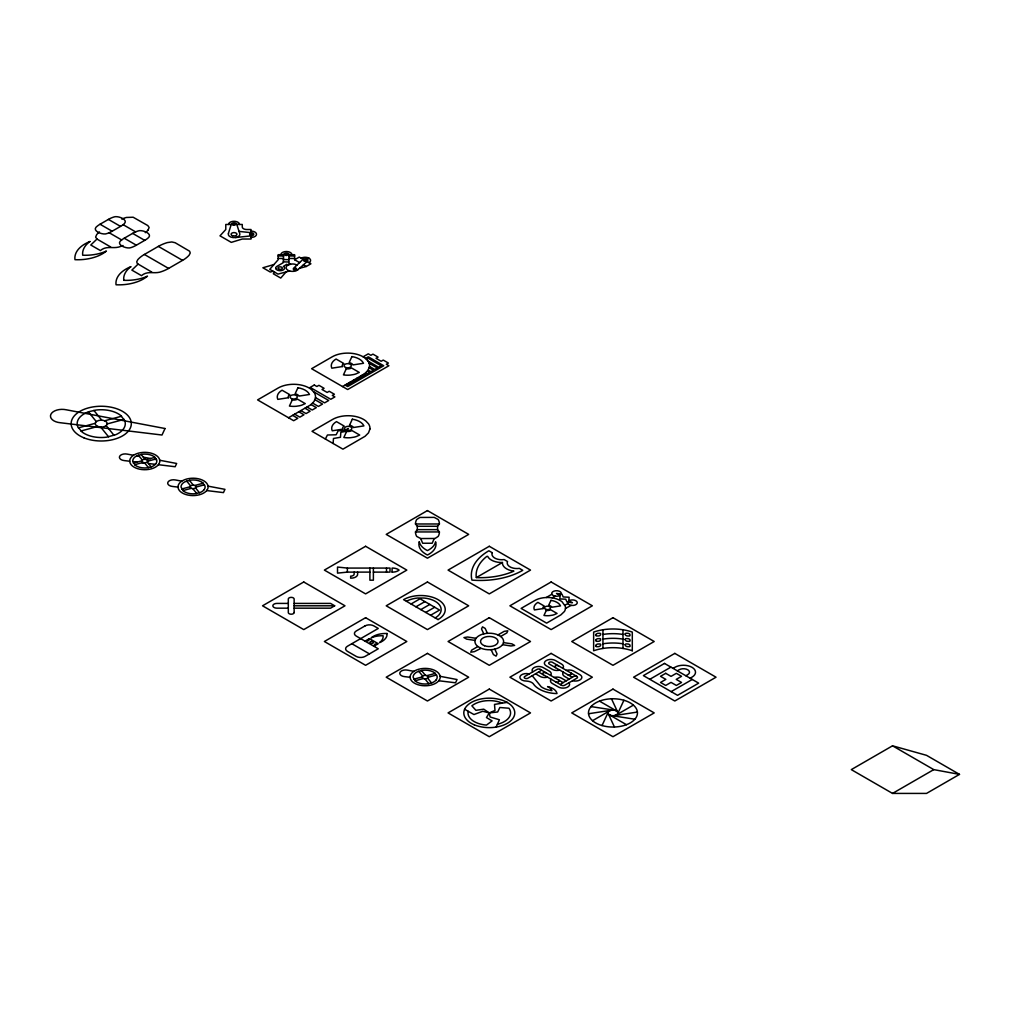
<?xml version="1.0" encoding="UTF-8"?>
<svg xmlns="http://www.w3.org/2000/svg" width="1010" height="1010" viewBox="0 0 1010 1010"><rect width="100%" height="100%" fill="white"/><g stroke="black" fill="none" stroke-linecap="round" stroke-linejoin="round"><path stroke-width="1.5" d="M299.579 262.6L294.63 259.747L294.63 254.697L289.138 254.697A2.752 1.591 0 0 0 286.385 253.106A2.752 1.591 0 0 0 283.646 254.697L283.28 262.688L277.005 266.312A4.419 2.55 0 0 0 275.743 268.382L275.768 268.509M289.138 254.697L288.759 263.143L290.539 264.166M333.085 443.478L333.477 438.479L340.458 437.279L340.85 432.28L346.19 431.295L348.223 428.417L344.865 430.538L338.211 430.752L336.128 434.78L327.442 434.994L325.359 439.022M363.133 356.808L368.297 353.828L370.872 355.318L372.93 354.131L378.081 357.111L376.023 358.298L381.174 361.277L383.232 360.078L388.383 363.057L386.325 364.244L388.901 365.734L347.68 389.532L311.598 368.713L332.214 356.808A21.866 12.625 0 0 1 365.367 358.31L368.094 361.214A21.866 12.625 0 0 1 369.067 363.108L369.269 363.764A21.866 12.625 0 0 1 369.508 366.39L368.094 370.253L364.673 373.675L342.529 386.565M565.486 608.449L565.057 610.204A15.945 9.204 0 0 1 564.375 611.53L560.878 614.875L546.612 623.132L521.11 608.399L534.719 600.546A18.041 10.416 0 0 1 545.577 597.554L546.524 597.503A18.041 10.416 0 0 1 552.142 597.844A17.978 10.378 0 0 1 554.793 598.387A18.041 10.416 0 0 1 562.065 601.783L565.284 606.278A18.041 10.416 0 0 1 565.486 608.449L571.206 605.369M475.066 640.428L466.62 639.128L463.944 637.575L467.605 637.007L476.051 638.32M503.498 642.587L511.956 643.875L514.633 645.415L510.972 645.983L502.526 644.683M228.399 233.398L231.29 224.296A2.752 1.591 0 0 1 233.815 222.882A2.752 1.591 0 0 1 236.681 224.056L239.736 233.575A5.795 3.346 0 0 1 236.428 237.325L235.532 237.527A5.795 3.346 0 0 1 228.475 233.411M561.232 593.968L561.257 593.918A4.81 2.778 0 0 0 555.664 590.749A4.81 2.778 0 0 0 552.293 594.827A4.81 2.778 0 0 0 560.083 595.344L560.159 595.294M567.696 602.25L567.721 602.2A4.81 2.778 0 0 0 573.276 605.432A4.81 2.778 0 0 0 576.659 601.341A4.81 2.778 0 0 0 568.87 600.836L568.769 600.899M434.224 538.545L432.192 543.241L422.698 543.241L420.665 538.545L416.713 536.424A23.268 13.433 0 0 1 415.918 534.618L415.804 534.252A25.679 14.822 0 0 1 415.489 531.942L417.319 529.644L417.319 526.273L415.489 523.975A25.679 14.822 0 0 1 415.804 521.678L415.905 521.299A23.268 13.433 0 0 1 416.713 519.494L419.857 517.448L434.224 517.385L438.176 519.494A23.268 13.433 0 0 1 438.971 521.299L439.085 521.678A25.679 14.822 0 0 1 439.401 523.975L437.57 526.273L437.57 529.644L439.401 531.942A25.679 14.822 0 0 1 439.085 534.252L438.984 534.618A23.268 13.433 0 0 1 438.176 536.424L435.032 538.481L420.665 538.545M496.162 727.086L499.394 719.764L490.115 716.986L489.282 712.908L483.727 709.172L475.912 710.32L471.872 705.826L472.415 705.409A21.298 12.297 0 0 1 502.286 703.162M602.036 725.546L608.235 712.176M617.703 713.641L623.915 700.258M148.091 230.015L149.152 227.49L147.801 225.558L133.143 217.226L126.364 217.466A33.305 19.228 0 0 0 122.387 218.829L121.755 219.082M550.589 675.4L550.665 675.299A6.489 3.75 0 0 0 549.326 671.132L543.203 667.597A6.489 3.75 0 0 0 534.934 667.156A6.489 3.75 0 0 0 532.674 671.776L532.75 671.865M551.119 679.238L551.043 679.326A6.489 3.75 0 0 0 552.382 683.505L558.505 687.04A6.489 3.75 0 0 0 566.774 687.469A6.489 3.75 0 0 0 569.034 682.861L568.958 682.773M562.835 668.33L562.911 668.241A6.489 3.75 0 0 0 561.573 664.062L555.449 660.527A6.489 3.75 0 0 0 546.259 660.527A6.489 3.75 0 0 0 546.259 665.83L552.382 669.365A6.489 3.75 0 0 0 559.616 670.135L559.78 670.097M563.365 672.168L563.29 672.256A6.489 3.75 0 0 0 564.628 676.435L569.223 679.086M274.707 272.195L273.319 273.786L280.742 278.066L286.12 271.917M288.519 417.749L310.663 404.858L314.085 401.437L315.499 397.574A21.866 12.625 0 0 0 315.259 394.948L315.057 394.291A21.866 12.625 0 0 0 314.085 392.398L311.358 389.494A21.866 12.625 0 0 0 278.204 387.991L257.588 399.897L293.67 420.716L297.786 418.342L292.635 415.363M110.696 246.983L96.973 239.054L90.786 245.013L100.394 250.556C106.189 245.607 112.16 248.586 118.41 247.147A33.305 19.228 0 0 0 122.387 245.796L123.031 245.531M138.054 264.153L131.868 270.112L141.476 275.654C147.271 270.705 153.242 273.685 159.492 272.245A33.305 19.228 0 0 0 163.468 270.895L164.239 270.579A36.764 21.223 0 0 0 168.594 268.42L182.557 260.365A36.764 21.223 0 0 0 186.282 257.853L186.825 257.411A33.305 19.228 0 0 0 189.186 255.113L190.233 252.992L189.602 251.2L175.159 242.728L171.814 241.958L167.445 242.564A33.305 19.228 0 0 0 163.481 243.928L162.711 244.243A36.764 21.223 0 0 0 158.355 246.389L144.392 254.457A36.764 21.223 0 0 0 140.668 256.969L140.125 257.411A33.305 19.228 0 0 0 137.764 259.709L136.716 261.817L137.347 263.623L151.778 272.081M297.912 269.708L307.242 261.426A2.752 1.591 0 0 0 306.661 259.128A2.752 1.591 0 0 0 302.722 259.633L293.645 268.193A2.5 1.452 0 0 0 294.39 270.112A2.5 1.452 0 0 0 297.761 269.822L297.521 270.011A6.413 3.699 0 0 1 289.63 270.983L278.002 274.101L269.758 269.342L278.141 259.747L278.141 254.697L283.646 254.697M99.485 231.934L99.03 232.313A33.305 19.228 0 0 0 96.682 234.598L95.622 237.123L96.973 239.054M145.288 232.679L145.743 232.313A33.305 19.228 0 0 0 148.104 230.015M297.003 265.024L294.832 264.229A6.413 3.699 0 0 0 290.88 264.102L287.547 265.352A6.413 3.699 0 0 0 286.348 266.728L286.196 267.107A6.413 3.699 0 0 0 289.049 270.794L289.63 270.983M100.04 224.245L108.423 219.41A26.386 15.226 0 0 1 110.999 218.097L111.087 218.072A23.192 13.395 0 0 1 113.764 217.036C117.362 215.37 128.055 219.347 124.621 223.311A23.293 13.446 0 0 1 123.132 224.649L122.791 224.902A26.386 15.226 0 0 1 120.531 226.391L112.148 231.227A26.386 15.226 0 0 1 109.572 232.54L109.118 232.742A23.293 13.446 0 0 1 106.82 233.6C103.222 235.267 92.529 231.303 95.95 227.326A23.192 13.395 0 0 1 97.73 225.785L97.781 225.735A26.386 15.226 0 0 1 100.053 224.245L112.148 231.227M124.255 238.221L132.626 233.386A26.386 15.226 0 0 1 135.214 232.073L135.656 231.883A23.293 13.446 0 0 1 137.966 231.012C141.564 229.346 152.257 233.323 148.823 237.287A23.192 13.395 0 0 1 147.056 238.84L146.993 238.878A26.386 15.226 0 0 1 144.733 240.367L136.35 245.203A26.386 15.226 0 0 1 133.774 246.516L133.699 246.554A23.192 13.395 0 0 1 131.022 247.576C127.424 249.243 116.731 245.266 120.152 241.302A23.293 13.446 0 0 1 121.642 239.976L121.983 239.711A26.386 15.226 0 0 1 124.255 238.221L136.35 245.203M294.63 259.747L299.276 257.07L303.164 259.305M307.04 259.305L308.984 258.181A5.492 3.169 0 0 1 308.984 262.676M299.478 268.307L306.295 266.476L310.928 263.799L307.078 261.565M365.494 358.424L368.297 356.808L383.749 365.734L347.68 386.565L345.104 385.075M366.504 359.32L368.297 358.298L381.174 365.734L378.599 367.223L368.019 361.113M294.137 603.412L330.56 603.412L334.676 605.798L330.56 608.172L294.137 608.172M411.057 603.98L420.046 598.791L439.565 610.065L430.588 615.254M415.943 606.795L424.932 601.606M365.052 641.161L369.458 638.623L378.27 643.711L373.864 646.248M420.829 609.611L429.805 604.434M476.303 577.581L502.437 562.494L502.45 563.706A14.557 8.408 0 0 0 513.105 571.041L513.875 571.117L512.903 571.559A55.108 31.815 0 0 1 476.846 577.619L476.24 577.278A55.108 31.815 0 0 1 486.732 556.459L487.653 556.333A14.557 8.408 0 0 0 500.329 562.494L502.437 562.494M425.702 612.439L434.691 607.25M546.334 597.516L551.851 594.208M552.142 597.844L555.26 596.165M477.894 646.526L471.72 650.099L470.736 652.207L474.397 651.639L481.151 648.306A14.342 8.282 0 0 0 494.748 649.152L495.443 648.975A14.342 8.282 0 0 0 500.67 636.464L506.856 632.904L507.841 630.783L504.179 631.351L497.993 634.924A14.342 8.282 0 0 0 483.815 633.851L483.133 634.015A14.342 8.282 0 0 0 477.894 646.526L480.545 648.054M564.893 605.217L567.872 603.551M649.796 679.313L670.918 667.13M673.051 668.355L674.895 667.294A12.082 6.969 0 0 1 691.976 667.294A12.082 6.969 0 0 1 691.976 677.154L690.133 678.215M677.319 670.829L679.162 669.756A6.035 3.484 0 0 1 687.709 669.756A6.035 3.484 0 0 1 687.709 674.693L685.866 675.753M592.554 720.698L609.51 710.901M616.428 714.903L633.396 705.119M671.158 691.635L692.267 679.452M892.537 745.809L851.304 769.62L892.537 793.418L926.524 793.418L959.5 774.38L926.524 755.328L892.537 745.809L933.758 769.62L959.5 774.38M892.537 793.418L933.758 769.62M273.95 264.544L262.89 267.764L270.314 272.043L273.053 271.248M566.421 670.4L566.585 670.35A6.489 3.75 0 0 1 573.819 671.132L579.942 674.667A6.489 3.75 0 0 1 580.699 679.44A6.489 3.75 0 0 1 572.708 680.74L572.544 680.702M547.37 677.205L547.534 677.167A6.489 3.75 0 0 1 540.135 676.435L535.553 673.784M554.174 677.47L554.338 677.42A6.489 3.75 0 0 1 561.573 678.202L566.155 680.854M78.338 427.861L95.23 423.316M104.686 420.779L121.579 416.221M80.876 431.017L97.781 426.46A6.022 3.472 0 0 0 107.224 423.922L124.129 419.377M133.32 463.148L141.766 460.876M146.488 459.613L154.947 457.328M134.595 464.726L143.041 462.454A3.005 1.742 0 0 0 147.763 461.179L156.209 458.906M181.611 489.029L190.069 486.757M194.791 485.482L203.237 483.209M182.886 490.608L191.332 488.322A3.005 1.742 0 0 0 196.054 487.06L204.512 484.775M413.696 679.212L422.142 676.94M426.876 675.665L435.323 673.392M414.971 680.79L423.417 678.505A3.005 1.742 0 0 0 428.139 677.243L436.598 674.958M507.108 702.379L494.509 704.424L494.988 710.447L489.282 712.908L486.466 717.554L492.097 720.887L486.466 725.092A21.298 12.297 0 0 1 468.173 711.28L464.6 709.209M588.54 713.754L611.707 710.169M614.244 715.635L637.398 712.05M235.532 237.527L251.301 235.848A2.752 1.591 0 0 0 253.762 234.396A2.752 1.591 0 0 0 251.73 232.742L239.042 231.404M369.887 572.115L347.364 572.115L337.517 573.124L337.517 567.065L347.364 568.074L389.999 568.074L389.999 572.115L373.384 572.115M231.239 224.46L225.785 224.46L225.785 229.51L219.991 235.848L231.29 242.375L242.274 239.029L251.023 239.029L251.023 235.886M236.82 224.46L242.274 224.46L242.274 226.985A4.368 2.525 0 0 0 246.642 229.51L251.023 229.51L251.023 232.666M278.141 255.959L283.583 255.959M289.075 255.959L294.63 255.959M278.141 258.484L283.469 258.484M288.961 258.484L294.63 258.484M415.489 523.975L439.401 523.975M417.319 526.273L437.57 526.273M417.319 529.644L437.57 529.644M415.489 531.942L439.401 531.942M288.305 603.412L276.967 603.412A4.128 2.386 0 0 0 272.839 605.798A4.128 2.386 0 0 0 276.967 608.172L288.305 608.172M294.137 605.798L334.676 605.798M283.419 259.557L288.911 259.646M283.318 261.893L288.809 261.969M129.734 461.242L124.306 460.585A5.833 3.371 0 0 1 119.597 456.394A5.833 3.371 0 0 1 127.311 454.121L133.484 455.295M132.79 461.608L137.107 462.138M142.019 462.731L144.746 463.06M148.419 463.502L155.351 464.335M158.381 464.701L175.159 466.734L176.662 463.476L159.731 460.27M178.025 487.11L172.609 486.466A5.833 3.371 0 0 1 167.887 482.262A5.833 3.371 0 0 1 175.614 479.99L181.775 481.164M206.671 490.57L223.45 492.602L224.965 489.345L208.022 486.138M410.11 677.293L404.694 676.649A5.833 3.371 0 0 1 399.973 672.445A5.833 3.371 0 0 1 407.687 670.173L413.86 671.347M438.757 680.753L455.535 682.785L457.05 679.528L440.108 676.321M591.077 706.596L614.244 710.169M611.707 715.635L634.873 719.221M136.678 455.889L139.367 456.406M143.294 457.151L150.528 458.527M154.707 459.31L156.55 459.664M346.847 430.361L346.922 430.374A3.636 2.096 0 0 0 351.859 428.341A3.636 2.096 0 0 0 346.695 426.51A3.636 2.096 0 0 0 345.773 429.97M529.164 673.935L529.013 673.885A6.489 3.75 0 0 0 520.011 676.536A6.489 3.75 0 0 0 526.361 681.068A8.636 4.987 0 0 1 533.204 683.644L534.227 685.02A26.437 15.264 0 0 0 557.002 693.58A14.367 8.295 0 0 0 548.809 686.888L547.559 686.585A12.347 7.133 0 0 1 550.349 688.403L550.702 688.757M497.993 634.924L500.67 636.464M474.296 724.827L473.235 724.347A25.49 14.721 0 0 1 469.486 722.175L468.653 721.557A25.49 14.721 0 0 1 464.36 709.853L464.651 709.096A25.49 14.721 0 0 1 467.92 704.904L468.653 704.248A25.49 14.721 0 0 1 506.351 701.975L507.323 702.493M468.173 711.28L473.955 714.537L482.755 711.28L489.282 712.908L497.665 711.987L499.849 707.505L508.977 708.225A21.298 12.297 0 0 1 497.4 724.271M303.417 264.809L306.295 266.476M288.002 265.062L286.701 264.317L283.419 266.4A4.419 2.55 0 0 1 284.075 269.266A4.419 2.55 0 0 1 279.669 270.655L279.442 270.63A4.381 2.538 0 0 1 277.939 270.327A4.419 2.55 0 0 1 276.311 269.392A4.381 2.538 0 0 1 275.78 268.521M369.105 363.234L377.311 367.968L374.735 369.458L369.508 366.441M123.106 224.662L135.63 231.896M369.256 367.779L373.447 370.203L370.872 371.68L368.17 370.127M158.355 246.389L182.557 260.365M108.423 219.41L120.531 226.391M132.626 233.386L144.733 240.367M367.4 371.175L369.584 372.425L366.996 373.915L365.494 373.043M364.37 373.889L365.708 374.659L363.133 376.149L361.845 375.404M360.557 376.149L361.845 376.894L359.27 378.384L357.982 377.639M109.143 232.729L121.667 239.951M144.392 254.457L168.594 268.42M356.694 378.384L357.982 379.129L355.406 380.606L354.119 379.874M352.831 380.606L354.119 381.351L351.543 382.841L350.255 382.096M348.968 382.841L350.255 383.585L347.68 385.075L346.392 384.33M313.643 391.792L328.717 400.49L324.589 402.864L315.499 397.624M314.981 399.708L322.531 404.063L318.402 406.437L312.683 403.141M311.042 404.568L316.345 407.623L312.216 410.009L307.065 407.03M305.007 408.229L310.158 411.196L306.03 413.582L300.879 410.603M298.821 411.79L303.972 414.769L299.856 417.155L294.693 414.176M538.608 672.016L561.573 685.272A2.159 1.25 0 0 0 564.628 685.272L576.874 678.202A2.159 1.25 0 0 0 576.874 676.435L552.382 662.295A2.159 1.25 0 0 0 549.326 662.295A2.159 1.25 0 0 0 549.326 664.062L572.279 677.319M599.473 701.117L616.428 710.901M540.135 669.365A2.159 1.25 0 0 1 540.135 671.132L527.902 678.202A2.159 1.25 0 0 1 524.834 678.202A2.159 1.25 0 0 1 524.834 676.435L537.08 669.365A2.159 1.25 0 0 1 540.135 669.365L563.1 682.621M609.51 714.903L626.465 724.7M351.834 643.711L369.458 653.887M532.22 675.703L541.221 686.787A19.329 11.16 0 0 0 551.94 690.651A12.347 7.133 0 0 0 550.69 688.732M421.473 670.476L425.412 675.362M427.609 678.089L431.548 682.962M418.746 671.208L422.685 676.094M424.882 678.821L428.821 683.694M189.388 480.293L193.327 485.179M195.523 487.906L199.462 492.779M186.661 481.025L190.6 485.911M192.796 488.638L196.735 493.511M141.084 454.424L145.023 459.298M147.233 462.024L151.172 466.91M138.357 455.156L142.296 460.03M144.506 462.757L148.445 467.643M93.867 410.401L101.757 420.16M106.164 425.614L114.042 435.373M88.425 411.865L96.303 421.624M100.71 427.078L108.588 436.838M611.492 698.794L617.703 712.176M608.235 713.641L614.446 727.011M494.799 649.14L497.059 654.013L496.074 656.134L493.398 654.581L491.138 649.708M487.439 633.295L485.179 628.409L482.49 626.869L481.517 628.977L483.777 633.851M622.993 629.773L622.993 648.458M602.945 629.773L602.945 648.458M386.502 568.074L386.502 572.115M373.384 568.074L373.384 580.194L369.887 580.194L369.887 568.074M357.641 572.115L357.641 574.135A6.679 3.851 0 0 1 350.647 578.174L350.647 576.154A3.497 2.02 0 0 0 354.144 574.135L354.144 572.115M347.364 568.074L347.364 572.115M280.894 254.697A5.492 3.169 0 0 1 286.385 251.515A5.492 3.169 0 0 1 291.89 254.697M301.22 258.181A5.492 3.169 0 0 1 308.984 258.181M251.023 231.101A5.492 3.169 0 0 1 256.515 234.269A5.492 3.169 0 0 1 251.023 237.451M228.538 224.46A5.492 3.169 0 0 1 234.03 221.291A5.492 3.169 0 0 1 239.522 224.46M602.945 634.444A37.559 21.69 0 0 1 622.993 634.444M602.945 639.115A37.559 21.69 0 0 1 622.993 639.115M602.945 643.787A37.559 21.69 0 0 1 622.993 643.787M435.196 617.918A20.339 11.741 0 0 0 440.158 605.987A20.339 11.741 0 0 0 423.998 598.021L417.648 598.021A20.339 11.741 0 0 0 406.449 601.316M570.751 672.9A2.159 1.25 0 0 1 570.751 674.667A2.159 1.25 0 0 1 567.696 674.667M555.449 667.597A2.159 1.25 0 0 1 555.449 665.83A2.159 1.25 0 0 1 558.505 665.83M543.203 674.667A2.159 1.25 0 0 1 543.203 672.9A2.159 1.25 0 0 1 546.259 672.9M558.505 679.97A2.159 1.25 0 0 1 558.505 681.737A2.159 1.25 0 0 1 555.449 681.737M561.573 685.272A2.159 1.25 0 0 1 561.573 683.505L573.819 676.435A2.159 1.25 0 0 1 576.874 676.435M374.836 645.693A1.742 1.01 0 0 1 374.836 644.266A1.742 1.01 0 0 1 377.298 644.266M368.486 639.178A1.742 1.01 0 0 1 368.486 640.605A1.742 1.01 0 0 1 366.024 640.605M97.781 426.46A6.022 3.472 0 0 1 98.69 420.476A6.022 3.472 0 0 1 107.224 423.922M143.041 462.454A3.005 1.742 0 0 1 143.496 459.462A3.005 1.742 0 0 1 147.763 461.179M423.417 678.505A3.005 1.742 0 0 1 423.872 675.513A3.005 1.742 0 0 1 428.139 677.243M474.309 724.827A25.49 14.721 0 0 0 486.631 727.553L487.956 727.617A25.49 14.721 0 0 0 495.897 727.124L497.173 726.91A25.49 14.721 0 0 0 512.575 706.924L512.019 706.217A25.49 14.721 0 0 0 507.323 702.506M191.332 488.322A3.005 1.742 0 0 1 191.786 485.33A3.005 1.742 0 0 1 196.054 487.06M294.655 268.875C297.937 271.059 296.498 266.35 294.655 268.849M595.698 634.924L595.925 635.606A1.654 0.96 0 0 0 596.569 635.984L598.842 635.934A3.775 2.184 0 0 0 600.508 634.962L600.697 633.775A1.679 0.972 0 0 0 599.953 633.283L597.693 633.333A3.775 2.184 0 0 0 596.014 634.305L595.698 634.924M595.698 640.264L595.824 640.832A1.679 0.972 0 0 0 596.569 641.325L598.842 641.274A3.775 2.184 0 0 0 600.508 640.302L600.596 639.002A1.654 0.96 0 0 0 599.953 638.623L597.693 638.673A3.775 2.184 0 0 0 596.014 639.646L595.698 640.264M595.698 645.605L595.824 646.173A1.679 0.972 0 0 0 596.784 646.728L598.842 646.615A3.775 2.184 0 0 0 600.508 645.655L600.697 644.468A1.679 0.972 0 0 0 599.953 643.963L597.693 644.026A3.775 2.184 0 0 0 596.014 644.986L595.698 645.605M560.184 595.016L559.805 598.93L565.726 599.195L567.039 602.124L572.443 602.692L568.744 601.139L569.122 597.238L563.214 596.96L561.888 594.044L556.485 593.476L560.184 595.016M625.127 634.053L625.43 634.962A3.775 2.184 0 0 0 627.109 635.934L629.167 636.035A1.679 0.972 0 0 0 630.013 635.606L629.924 634.305A3.775 2.184 0 0 0 628.258 633.333L626.2 633.219A1.679 0.972 0 0 0 625.341 633.649L625.127 634.053M625.127 639.393L625.43 640.302A3.775 2.184 0 0 0 627.109 641.274L629.167 641.388A1.679 0.972 0 0 0 630.114 640.832L629.924 639.646A3.775 2.184 0 0 0 628.258 638.673L626.2 638.572A1.679 0.972 0 0 0 625.341 639.002L625.127 639.393M625.127 644.733L625.43 645.655A3.775 2.184 0 0 0 627.109 646.615L629.369 646.665A1.679 0.972 0 0 0 630.114 646.173L629.924 644.986A3.775 2.184 0 0 0 628.258 644.026L626.2 643.913A1.679 0.972 0 0 0 625.24 644.468L625.165 644.595M369.925 428.998L368.498 432.861L365.077 436.282L342.933 449.16L312.014 431.308L332.631 419.415A21.866 12.625 0 0 1 365.772 420.917L368.498 423.809A21.866 12.625 0 0 1 369.471 425.715L369.685 426.359A21.866 12.625 0 0 1 369.925 428.998M165.021 428.518L162.004 435.02L60.322 422.735A11.665 6.729 0 0 1 50.879 414.34A11.665 6.729 0 0 1 66.319 409.795L165.021 428.518M292.256 399.96L289.428 406.058A16.4 9.469 0 0 0 296.233 406.272L299.541 405.755A16.4 9.469 0 0 0 301.864 405.111L305.26 403.609L297.533 399.152A5.467 3.156 0 0 1 292.256 399.96M297.912 387.777L295.084 393.875A5.467 3.156 0 0 1 298.947 396.097L309.502 394.468L308.277 392.625A16.4 9.469 0 0 0 297.912 387.777M346.266 368.789L343.438 374.874A16.311 9.418 0 0 0 345.95 375.152A16.4 9.469 0 0 0 350.243 375.089L353.55 374.571A16.4 9.469 0 0 0 355.873 373.94L359.27 372.425L351.543 367.968A5.467 3.156 0 0 1 346.266 368.789M351.922 356.593L349.094 362.691A5.467 3.156 0 0 1 352.957 364.913L363.512 363.284L362.287 361.441A16.4 9.469 0 0 0 351.922 356.593M346.67 431.384L343.842 437.481A16.311 9.418 0 0 0 346.354 437.747A16.4 9.469 0 0 0 350.659 437.683L353.967 437.178A16.4 9.469 0 0 0 356.29 436.535L359.686 435.032L351.96 430.563A5.467 3.156 0 0 1 346.67 431.384M352.338 419.188L349.498 425.286A5.467 3.156 0 0 1 353.374 427.52L363.928 425.892L362.704 424.036A16.4 9.469 0 0 0 352.338 419.188M546.296 610.419L543.961 615.456A13.458 7.777 0 0 0 546.044 615.671A13.534 7.815 0 0 0 549.579 615.62L552.318 615.204A13.534 7.815 0 0 0 554.237 614.673L557.04 613.436L550.652 609.75A4.507 2.601 0 0 1 546.296 610.419M550.968 600.357L548.632 605.394A4.507 2.601 0 0 1 551.826 607.237L560.537 605.886L559.527 604.359A13.534 7.815 0 0 0 550.968 600.357M591.153 706.482L590.105 707.833A24.492 14.14 0 0 0 588.514 713.641L588.779 715.118A24.492 14.14 0 0 0 592.428 720.61L593.943 721.809A24.492 14.14 0 0 0 601.859 725.508L604.195 726.102A24.492 14.14 0 0 0 614.257 727.023L616.807 726.872A24.492 14.14 0 0 0 626.314 724.763L628.384 723.892A24.492 14.14 0 0 0 634.785 719.322L635.833 717.971A24.492 14.14 0 0 0 637.424 712.164L637.159 710.699A24.492 14.14 0 0 0 633.51 705.207L632.008 704.008A24.492 14.14 0 0 0 624.092 700.309L621.743 699.703A24.492 14.14 0 0 0 611.694 698.794L609.144 698.945A24.492 14.14 0 0 0 599.637 701.054L597.554 701.925A24.492 14.14 0 0 0 591.153 706.482M155.843 463.741L155.287 464.398A12.032 6.944 0 0 1 152.005 466.582L147.473 467.794A12.032 6.944 0 0 1 135.151 465.206L132.739 461.153A12.032 6.944 0 0 1 136.565 455.952L142.056 454.26A12.032 6.944 0 0 1 154.379 456.848L156.714 460.181A12.032 6.944 0 0 1 155.843 463.741M158.608 464.423L157.926 465.244A15.049 8.686 0 0 1 141.892 469.562A15.049 8.686 0 0 1 129.835 462.088L129.722 461.179A15.049 8.686 0 0 1 133.408 455.333L134.507 454.677A15.049 8.686 0 0 1 149.909 452.871A15.049 8.686 0 0 1 159.694 459.967L159.807 460.876A15.049 8.686 0 0 1 158.608 464.423M204.134 489.623L203.591 490.267A12.032 6.944 0 0 1 200.308 492.451L195.763 493.675A12.032 6.944 0 0 1 183.454 491.087L181.03 487.022A12.032 6.944 0 0 1 184.855 481.82L190.36 480.129A12.032 6.944 0 0 1 202.669 482.717L205.005 486.062A12.032 6.944 0 0 1 204.134 489.623M206.911 490.292L206.217 491.112A15.049 8.686 0 0 1 190.196 495.43A15.049 8.686 0 0 1 178.126 487.956L178.025 487.06A15.049 8.686 0 0 1 181.712 481.202L182.797 480.558A15.049 8.686 0 0 1 198.213 478.74A15.049 8.686 0 0 1 207.997 485.848L208.098 486.757A15.049 8.686 0 0 1 206.911 490.292M436.219 679.806L435.676 680.45A12.032 6.944 0 0 1 432.394 682.634L427.849 683.858A12.032 6.944 0 0 1 415.539 681.27L413.115 677.205A12.032 6.944 0 0 1 416.941 672.003L422.433 670.312A12.032 6.944 0 0 1 434.755 672.9L437.09 676.245A12.032 6.944 0 0 1 436.219 679.806M438.997 680.475L438.302 681.295A15.049 8.686 0 0 1 422.281 685.613A15.049 8.686 0 0 1 410.212 678.139L410.11 677.243A15.049 8.686 0 0 1 413.797 671.385L414.883 670.741A15.049 8.686 0 0 1 430.285 668.923A15.049 8.686 0 0 1 440.07 676.031L440.183 676.94A15.049 8.686 0 0 1 438.997 680.475M314.287 385.012L310.158 387.398L330.775 399.291L334.891 396.917L332.315 395.428L334.386 394.241L329.222 391.261L327.164 392.448L322.013 389.481L324.071 388.294L318.92 385.315L316.862 386.502L314.287 385.012M303.757 581.987L262.537 605.798L303.757 629.596L344.991 605.798L303.757 581.987M365.607 546.284L324.374 570.095L365.607 593.893L406.828 570.095L365.607 546.284M427.445 510.58L386.211 534.391L427.445 558.189L468.678 534.391L427.445 510.58M365.607 617.691L324.374 641.501L365.607 665.3L406.828 641.501L365.607 617.691M427.445 581.987L386.211 605.798L427.445 629.596L468.678 605.798L427.445 581.987M489.282 546.284L448.061 570.095L489.282 593.893L530.515 570.095L489.282 546.284M365.052 625.897L356.24 630.985A6.237 3.598 0 0 0 356.24 636.073L378.27 648.799L365.052 656.424A6.237 3.598 0 0 1 356.24 656.424L347.427 651.336A6.237 3.598 0 0 1 347.427 646.248L378.27 628.447L373.864 625.897A6.237 3.598 0 0 0 365.052 625.897M427.445 653.394L386.211 677.205L427.445 701.003L468.678 677.205L427.445 653.394M489.282 617.691L448.061 641.501L489.282 665.3L530.515 641.501L489.282 617.691M551.132 581.987L509.898 605.798L551.132 629.596L592.352 605.798L551.132 581.987M489.282 689.098L448.061 712.908L489.282 736.707L530.515 712.908L489.282 689.098M551.132 653.394L509.898 677.205L551.132 701.003L592.352 677.205L551.132 653.394M612.969 617.691L571.748 641.501L612.969 665.3L654.202 641.501L612.969 617.691M612.969 689.098L571.748 712.908L612.969 736.707L654.202 712.908L612.969 689.098M674.806 653.394L633.586 677.205L674.806 701.003L716.039 677.205L674.806 653.394M664.504 663.431L643.395 675.614L677.558 695.334L698.667 683.151L664.504 663.431M665.716 673.317L660.515 676.309L665.842 679.389L660.515 682.457L665.716 685.449L671.031 682.381L676.359 685.449L681.548 682.457L676.22 679.389L681.548 676.309L676.359 673.317L671.031 676.384L665.716 673.317M88.829 411.714L86.746 412.522A24.063 13.9 0 0 0 77.783 426.75L82.012 431.977A24.063 13.9 0 0 0 106.643 437.166L115.708 434.717A24.063 13.9 0 0 0 124.684 420.488L120.455 415.262A24.063 13.9 0 0 0 95.811 410.085L88.829 411.714M342.403 366.554L331.835 368.183A16.4 9.469 0 0 1 336.077 359.042L343.817 363.499A5.467 3.156 0 0 0 342.403 366.554M288.393 397.738L277.826 399.367A16.4 9.469 0 0 1 282.068 390.226L289.807 394.683A5.467 3.156 0 0 0 288.393 397.738M342.807 429.149L332.252 430.79A16.4 9.469 0 0 1 336.494 421.637L344.221 426.106A5.467 3.156 0 0 0 342.807 429.149M543.115 608.576L534.404 609.926A13.534 7.815 0 0 1 537.901 602.389L544.276 606.063A4.507 2.601 0 0 0 543.115 608.576M492.261 552.722L488.878 550.766A59.906 34.592 0 0 0 471.935 580.106A59.906 34.592 0 0 0 522.763 570.322L519.38 568.377A9.734 5.618 0 0 1 507.512 561.522L504.129 559.565A9.734 5.618 0 0 1 492.261 552.722M438.075 619.584L403.571 599.65A24.404 14.089 0 0 1 438.075 599.65A24.404 14.089 0 0 1 438.075 619.584M632.298 650.756L632.298 632.071A37.559 21.69 0 0 0 593.64 632.071L593.64 650.756A37.559 21.69 0 0 1 632.298 650.756M392.095 572.115L392.095 568.074A8.067 4.659 0 0 1 399.089 570.095A8.067 4.659 0 0 1 392.095 572.115M294.137 612.527L294.137 599.056A2.916 1.679 0 0 0 291.221 597.377A2.916 1.679 0 0 0 288.305 599.056L288.305 612.527A2.916 1.679 0 0 0 291.221 614.206A2.916 1.679 0 0 0 294.137 612.527M285.704 255.379A1.376 0.795 0 0 0 287.762 254.697A1.376 0.795 0 0 0 285.704 254.002A1.376 0.795 0 0 0 285.704 255.379M278.937 269.178A2.209 1.275 0 0 0 282.345 268.18A2.209 1.275 0 0 0 279.126 266.981A2.209 1.275 0 0 0 278.937 269.178M304.414 261.123A1.376 0.795 0 0 0 306.472 260.428A1.376 0.795 0 0 0 304.414 259.747A1.376 0.795 0 0 0 304.414 261.123M250.328 234.964A1.376 0.795 0 0 0 252.399 234.269A1.376 0.795 0 0 0 250.328 233.588A1.376 0.795 0 0 0 250.328 234.964M232.565 235.734A2.916 1.679 0 0 0 236.946 234.269A2.916 1.679 0 0 0 232.565 232.818A2.916 1.679 0 0 0 232.565 235.734M233.285 225.129A1.376 0.795 0 0 0 235.406 224.51A1.376 0.795 0 0 0 233.411 223.753A1.376 0.795 0 0 0 233.285 225.129M123.788 280.313A34.075 19.67 0 0 0 147.498 276.147A34.807 20.086 0 0 1 116.062 284.782A34.807 20.086 0 0 1 131.01 266.627A34.075 19.67 0 0 0 123.788 280.313M89.928 241.529A34.075 19.67 0 0 0 82.706 255.214A34.075 19.67 0 0 0 106.416 251.048A34.807 20.086 0 0 1 74.98 259.684A34.807 20.086 0 0 1 89.928 241.529M419.301 541.777A23.798 13.736 0 0 0 427.445 550.589A23.798 13.736 0 0 0 435.588 541.777A24.303 14.039 0 0 1 427.445 555.008A24.303 14.039 0 0 1 419.301 541.777M291.839 398.735A3.649 2.108 0 0 0 297.306 396.917A3.649 2.108 0 0 0 291.839 395.099A3.649 2.108 0 0 0 291.839 398.735M345.849 367.552A3.649 2.108 0 0 0 351.316 365.734A3.649 2.108 0 0 0 345.849 363.916A3.649 2.108 0 0 0 345.849 367.552M545.968 609.409A3.005 1.73 0 0 0 550.475 607.906A3.005 1.73 0 0 0 545.968 606.404A3.005 1.73 0 0 0 545.968 609.409M484.522 645.731A8.749 5.05 0 0 0 498.018 641.767A8.749 5.05 0 0 0 485.318 636.994A8.749 5.05 0 0 0 484.522 645.731M610.305 715.282A4.898 2.828 0 0 0 617.867 713.06A4.898 2.828 0 0 0 610.747 710.383A4.898 2.828 0 0 0 610.305 715.282M387.007 633.51A17.561 10.138 0 0 0 371.15 637.865A17.195 9.923 0 0 1 383.106 635.77A17.195 9.923 0 0 1 379.47 642.663A17.561 10.138 0 0 0 387.007 633.51M370.708 643.282A1.742 1.01 0 0 0 373.41 642.486A1.742 1.01 0 0 0 370.872 641.539A1.742 1.01 0 0 0 370.708 643.282M83.969 437.848A30.085 17.372 0 0 0 131.199 425.134A30.085 17.372 0 0 0 88.514 407.876A30.085 17.372 0 0 0 83.969 437.848"/></g></svg>
